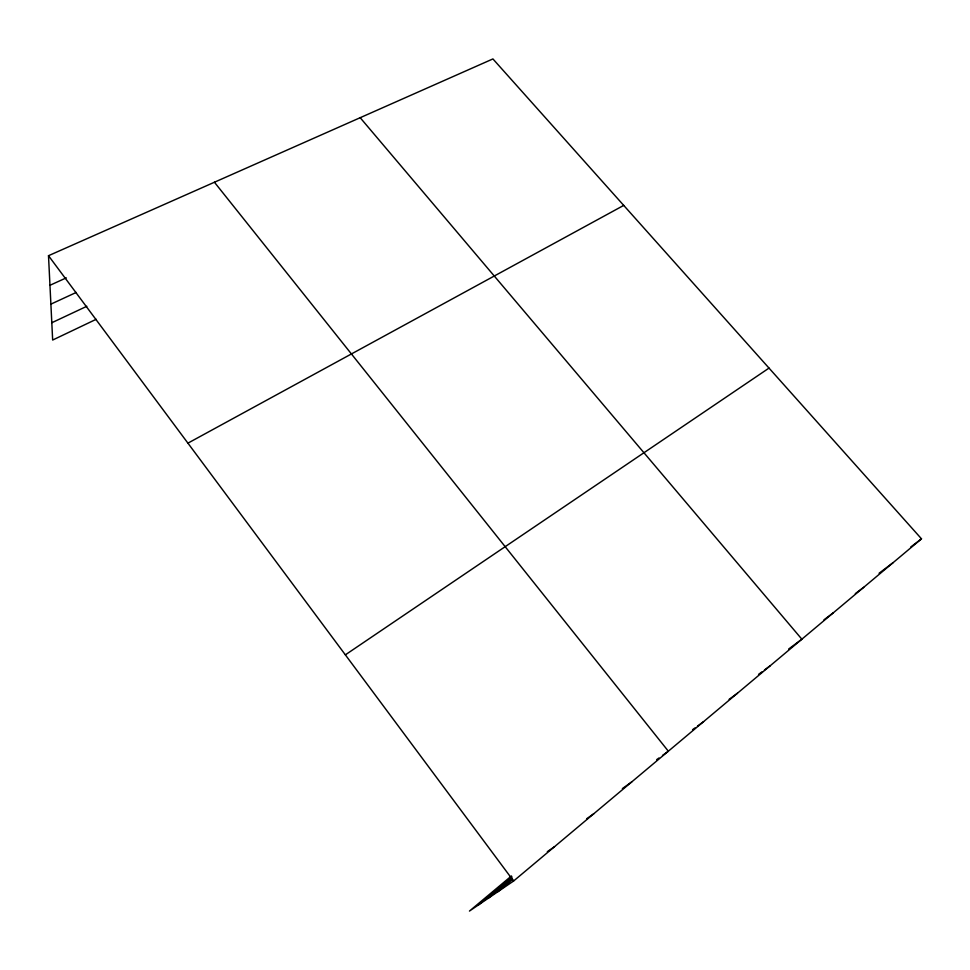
<?xml version="1.0" encoding="UTF-8"?>
<svg xmlns="http://www.w3.org/2000/svg" width="970" height="970" viewBox="0 0 970 970"><rect width="100%" height="100%" fill="white"/><g stroke="black" fill="none" stroke-linecap="round" stroke-linejoin="round"><path stroke-width="1.45" d="M511.481 875.946L469.456 911.072L513.579 881.027L921.5 538.835L492.918 58.927L48.5 255.704L52.659 340.046L96.188 319.3M478.404 904.974L511.99 876.88M488.08 898.39L512.16 878.226M497.962 891.66L512.73 879.293M910.794 546.959L921.5 538.835M879.087 573.246L893.091 562.661M855.322 593.628L863.724 587.299M823.954 619.83L833.327 612.797M788.634 649.051L801.863 639.206L360.185 117.697M758.552 674.38L762.056 671.786M764.396 670.052L770.228 665.735M729.125 699.346L737.479 693.211M692.58 729.67L695.017 727.9M697.454 726.118L703.541 721.68M656.666 759.643L659.006 757.958M662.51 755.424L668.342 751.204L214.431 182.239M622.376 788.598L631.834 781.832M586.753 818.692L593.919 813.636M547.322 851.684L554.537 846.677M345.356 654.847L769.016 368.091M187.913 443.157L623.722 205.397M51.798 322.743L86.803 306.302M50.889 304.143L76.194 292.455M49.955 285.289L66.287 277.869M48.5 255.704L513.579 881.027"/></g></svg>
